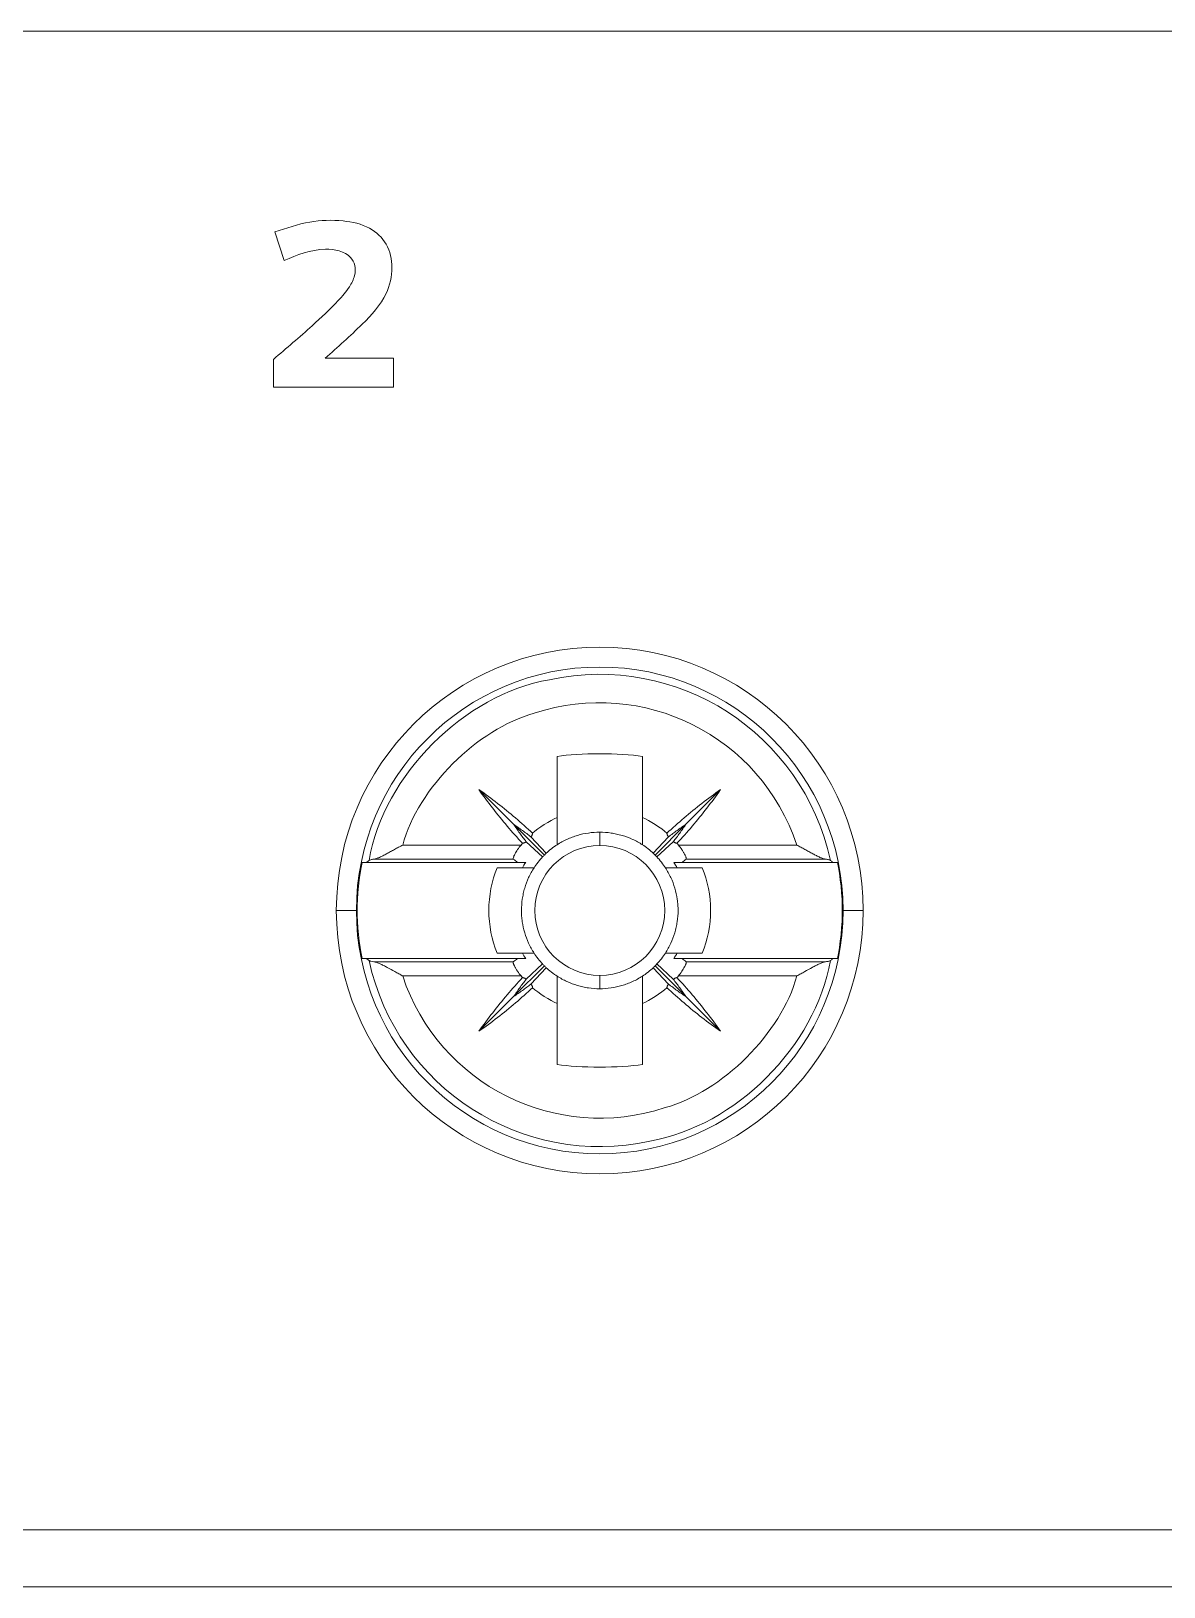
# Model space of a CAD drawing. Header units: millimetres. Extents: x 4134 to 7422, y 1400 to 3585.
# Drawn here: x 4547.53 to 4563.44, y 2776.75 to 2798.61 of the extents above; entities that cross this region are included whole.
import ezdxf

# ---------------------------------------------------------------- set-up
doc = ezdxf.new("R2010")
doc.units = ezdxf.units.MM
doc.layers.add('000-PI-Oprema', color=30, linetype='Continuous', lineweight=5)

msp = doc.modelspace()

# ---------------------------------------------------------------- linework, layer by layer
at = {"layer": '000-PI-Oprema', "color": 0, "linetype": 'ByBlock', "lineweight": 0, "ltscale": 0.25}
for points in [[(4564.37, 2798.607), (4528.965, 2798.607)], [(4551.084, 2795.384), (4550.954, 2795.786)], [(4550.954, 2795.786), (4551.084, 2795.384)], [(4550.934, 2793.606), (4550.934, 2793.996)], [(4551.66, 2794.012), (4552.619, 2794.012)], [(4552.619, 2794.012), (4552.619, 2793.606)], [(4552.619, 2793.606), (4550.934, 2793.606)], [(4550.934, 2793.606), (4552.619, 2793.606)], [(4554.919, 2788.419), (4554.919, 2787.561)], [(4556.119, 2788.419), (4556.119, 2787.561)], [(4553.821, 2787.952), (4554.309, 2787.465)], [(4556.728, 2787.465), (4557.216, 2787.952)], [(4554.309, 2787.465), (4554.741, 2787.033)], [(4555.519, 2787.355), (4555.519, 2787.167)], [(4556.297, 2787.033), (4556.728, 2787.465)], [(4552.75, 2787.174), (4554.414, 2787.174)], [(4554.715, 2787.006), (4554.485, 2787.221)], [(4554.552, 2787.289), (4554.768, 2787.059)], [(4556.27, 2787.059), (4556.485, 2787.289)], [(4556.552, 2787.221), (4556.322, 2787.006)], [(4556.623, 2787.174), (4558.288, 2787.174)], [(4552.242, 2786.93), (4554.362, 2786.93)], [(4554.304, 2786.975), (4552.346, 2786.975)], [(4556.675, 2786.93), (4558.795, 2786.93)], [(4558.691, 2786.975), (4556.733, 2786.975)], [(4554.433, 2786.855), (4554.079, 2786.855)], [(4556.958, 2786.855), (4556.605, 2786.855)], [(4551.818, 2786.255), (4552.1, 2786.255)], [(4552.112, 2786.255), (4552.1, 2786.255)], [(4558.925, 2786.255), (4558.937, 2786.255)], [(4559.219, 2786.255), (4558.937, 2786.255)], [(4554.079, 2785.655), (4554.433, 2785.655)], [(4556.605, 2785.655), (4556.958, 2785.655)], [(4552.242, 2785.58), (4554.362, 2785.58)], [(4554.304, 2785.535), (4552.346, 2785.535)], [(4554.309, 2785.045), (4554.741, 2785.477)], [(4554.485, 2785.289), (4554.715, 2785.504)], [(4554.768, 2785.451), (4554.552, 2785.221)], [(4556.485, 2785.221), (4556.27, 2785.451)], [(4556.297, 2785.477), (4556.728, 2785.045)], [(4556.322, 2785.504), (4556.552, 2785.289)], [(4556.675, 2785.58), (4558.795, 2785.58)], [(4558.691, 2785.535), (4556.733, 2785.535)], [(4552.75, 2785.335), (4554.414, 2785.335)], [(4555.519, 2785.155), (4555.519, 2785.343)], [(4556.623, 2785.335), (4558.288, 2785.335)], [(4553.821, 2784.558), (4554.309, 2785.045)], [(4554.919, 2784.949), (4554.919, 2784.091)], [(4556.119, 2784.949), (4556.119, 2784.091)], [(4556.728, 2785.045), (4557.216, 2784.558)], [(4547.168, 2777.554), (4564.37, 2777.554)], [(4564.37, 2776.754), (4547.168, 2776.754)]]:
    msp.add_lwpolyline(points, dxfattribs=at)
for points, knots in [([(4550.954, 2795.786), (4551.116, 2795.84), (4551.278, 2795.895), (4551.445, 2795.924), (4551.598, 2795.95), (4551.756, 2795.956), (4551.913, 2795.94), (4552.042, 2795.927), (4552.171, 2795.9), (4552.284, 2795.837), (4552.38, 2795.784), (4552.464, 2795.706), (4552.518, 2795.612), (4552.574, 2795.515), (4552.599, 2795.4), (4552.6, 2795.286), (4552.6, 2795.159), (4552.571, 2795.033), (4552.518, 2794.92), (4552.441, 2794.756), (4552.313, 2794.619), (4552.181, 2794.49), (4552.011, 2794.322), (4551.836, 2794.167), (4551.66, 2794.012)], [0, 0, 0, 0, 1, 1, 1, 2, 2, 2, 3, 3, 3, 4, 4, 4, 5, 5, 5, 6, 6, 6, 7, 7, 7, 8, 8, 8, 8]), ([(4550.934, 2793.996), (4551.118, 2794.152), (4551.301, 2794.308), (4551.48, 2794.469), (4551.606, 2794.582), (4551.729, 2794.697), (4551.845, 2794.821), (4551.902, 2794.882), (4551.956, 2794.945), (4552.001, 2795.015), (4552.033, 2795.064), (4552.06, 2795.117), (4552.074, 2795.174), (4552.085, 2795.22), (4552.088, 2795.269), (4552.076, 2795.315), (4552.066, 2795.357), (4552.045, 2795.395), (4552.017, 2795.427), (4551.934, 2795.518), (4551.795, 2795.544), (4551.665, 2795.543), (4551.454, 2795.539), (4551.269, 2795.461), (4551.084, 2795.384)], [0, 0, 0, 0, 1, 1, 1, 2, 2, 2, 3, 3, 3, 4, 4, 4, 5, 5, 5, 6, 6, 6, 7, 7, 7, 8, 8, 8, 8]), ([(4559.219, 2786.255), (4559.219, 2788.299), (4557.563, 2789.955), (4555.519, 2789.955), (4553.475, 2789.955), (4551.818, 2788.299), (4551.818, 2786.255), (4551.818, 2784.212), (4553.475, 2782.555), (4555.519, 2782.555), (4557.563, 2782.555), (4559.219, 2784.212), (4559.219, 2786.255), (4559.219, 2786.255), (4559.219, 2786.255), (4559.219, 2786.255)], [0, 0, 0, 0, 1, 1, 1, 2, 2, 2, 3, 3, 3, 4, 4, 4, 5, 5, 5, 5]), ([(4552.278, 2786.959), (4552.485, 2788.16), (4553.614, 2789.288), (4554.814, 2789.496), (4556.604, 2789.884), (4558.37, 2788.749), (4558.759, 2786.959)], [0, 0, 0, 0, 1, 1, 1, 2, 2, 2, 2]), ([(4558.937, 2786.255), (4558.937, 2788.143), (4557.407, 2789.674), (4555.519, 2789.674), (4553.631, 2789.674), (4552.1, 2788.143), (4552.1, 2786.255)], [0, 0, 0, 0, 1, 1, 1, 2, 2, 2, 2]), ([(4552.75, 2787.174), (4552.967, 2787.976), (4553.798, 2788.806), (4554.599, 2789.024), (4556.128, 2789.532), (4557.78, 2788.704), (4558.288, 2787.174)], [0, 0, 0, 0, 1, 1, 1, 2, 2, 2, 2]), ([(4553.821, 2787.952), (4553.911, 2787.89), (4553.998, 2787.825), (4554.083, 2787.759), (4554.169, 2787.693), (4554.253, 2787.624), (4554.335, 2787.555), (4554.417, 2787.484), (4554.497, 2787.413), (4554.576, 2787.34)], [0, 0, 0, 0, 1, 1, 1, 2, 2, 2, 3, 3, 3, 3]), ([(4554.434, 2787.199), (4554.361, 2787.277), (4554.289, 2787.357), (4554.219, 2787.439), (4554.149, 2787.521), (4554.081, 2787.605), (4554.015, 2787.691), (4553.949, 2787.776), (4553.884, 2787.863), (4553.821, 2787.952)], [0, 0, 0, 0, 1, 1, 1, 2, 2, 2, 3, 3, 3, 3]), ([(4556.462, 2787.34), (4556.54, 2787.413), (4556.621, 2787.484), (4556.703, 2787.555), (4556.785, 2787.624), (4556.869, 2787.693), (4556.954, 2787.759), (4557.04, 2787.825), (4557.127, 2787.89), (4557.216, 2787.952)], [0, 0, 0, 0, 1, 1, 1, 2, 2, 2, 3, 3, 3, 3]), ([(4557.216, 2787.952), (4557.153, 2787.863), (4557.089, 2787.776), (4557.022, 2787.691), (4556.956, 2787.605), (4556.888, 2787.521), (4556.818, 2787.439), (4556.748, 2787.357), (4556.677, 2787.277), (4556.603, 2787.199)], [0, 0, 0, 0, 1, 1, 1, 2, 2, 2, 3, 3, 3, 3]), ([(4554.309, 2787.465), (4554.337, 2787.423), (4554.366, 2787.382), (4554.395, 2787.341), (4554.424, 2787.301), (4554.454, 2787.261), (4554.485, 2787.221)], [0, 0, 0, 0, 1, 1, 1, 2, 2, 2, 2]), ([(4554.309, 2787.465), (4554.351, 2787.437), (4554.392, 2787.408), (4554.432, 2787.378), (4554.473, 2787.349), (4554.513, 2787.319), (4554.552, 2787.289)], [0, 0, 0, 0, 1, 1, 1, 2, 2, 2, 2]), ([(4554.919, 2787.561), (4554.919, 2787.518), (4554.919, 2787.474), (4554.919, 2787.431), (4554.919, 2787.388), (4554.919, 2787.345), (4554.919, 2787.303), (4554.919, 2787.261), (4554.919, 2787.219), (4554.919, 2787.177)], [0, 0, 0, 0, 1, 1, 1, 2, 2, 2, 3, 3, 3, 3]), ([(4555.519, 2787.355), (4555.465, 2787.355), (4555.413, 2787.352), (4555.361, 2787.343), (4555.309, 2787.336), (4555.257, 2787.325), (4555.207, 2787.309), (4555.181, 2787.302), (4555.156, 2787.294), (4555.131, 2787.284), (4555.106, 2787.275), (4555.082, 2787.265), (4555.058, 2787.254), (4555.01, 2787.232), (4554.964, 2787.206), (4554.919, 2787.177)], [0, 0, 0, 0, 1, 1, 1, 2, 2, 2, 3, 3, 3, 4, 4, 4, 5, 5, 5, 5]), ([(4556.119, 2787.177), (4556.074, 2787.206), (4556.028, 2787.232), (4555.98, 2787.254), (4555.932, 2787.276), (4555.883, 2787.294), (4555.832, 2787.309), (4555.807, 2787.316), (4555.781, 2787.323), (4555.755, 2787.329), (4555.729, 2787.335), (4555.704, 2787.34), (4555.677, 2787.343), (4555.625, 2787.352), (4555.572, 2787.355), (4555.519, 2787.355)], [0, 0, 0, 0, 1, 1, 1, 2, 2, 2, 3, 3, 3, 4, 4, 4, 5, 5, 5, 5]), ([(4556.119, 2787.177), (4556.119, 2787.219), (4556.119, 2787.261), (4556.119, 2787.303), (4556.119, 2787.345), (4556.119, 2787.387), (4556.119, 2787.431), (4556.119, 2787.473), (4556.119, 2787.518), (4556.119, 2787.561)], [0, 0, 0, 0, 1, 1, 1, 2, 2, 2, 3, 3, 3, 3]), ([(4556.728, 2787.465), (4556.687, 2787.437), (4556.645, 2787.408), (4556.605, 2787.378), (4556.564, 2787.349), (4556.525, 2787.319), (4556.485, 2787.289)], [0, 0, 0, 0, 1, 1, 1, 2, 2, 2, 2]), ([(4556.728, 2787.465), (4556.701, 2787.423), (4556.672, 2787.382), (4556.642, 2787.341), (4556.613, 2787.301), (4556.583, 2787.261), (4556.552, 2787.221)], [0, 0, 0, 0, 1, 1, 1, 2, 2, 2, 2]), ([(4552.346, 2786.975), (4552.357, 2786.977), (4552.369, 2786.98), (4552.382, 2786.984), (4552.396, 2786.989), (4552.41, 2786.995), (4552.425, 2787.001), (4552.44, 2787.008), (4552.457, 2787.016), (4552.473, 2787.024), (4552.49, 2787.032), (4552.507, 2787.041), (4552.525, 2787.051), (4552.543, 2787.061), (4552.562, 2787.07), (4552.58, 2787.081), (4552.599, 2787.091), (4552.617, 2787.101), (4552.637, 2787.112), (4552.655, 2787.123), (4552.675, 2787.133), (4552.693, 2787.143), (4552.713, 2787.154), (4552.731, 2787.164), (4552.75, 2787.174)], [0, 0, 0, 0, 1, 1, 1, 2, 2, 2, 3, 3, 3, 4, 4, 4, 5, 5, 5, 6, 6, 6, 7, 7, 7, 8, 8, 8, 8]), ([(4554.414, 2787.174), (4554.396, 2787.154), (4554.38, 2787.132), (4554.365, 2787.111), (4554.358, 2787.1), (4554.351, 2787.089), (4554.345, 2787.079), (4554.339, 2787.068), (4554.333, 2787.058), (4554.328, 2787.048), (4554.325, 2787.044), (4554.322, 2787.039), (4554.32, 2787.034), (4554.318, 2787.03), (4554.316, 2787.025), (4554.314, 2787.021), (4554.312, 2787.017), (4554.311, 2787.013), (4554.31, 2787.009), (4554.308, 2787.006), (4554.307, 2787.002), (4554.306, 2786.999), (4554.304, 2786.993), (4554.303, 2786.987), (4554.303, 2786.983), (4554.302, 2786.979), (4554.303, 2786.977), (4554.304, 2786.975)], [0, 0, 0, 0, 1, 1, 1, 2, 2, 2, 3, 3, 3, 4, 4, 4, 5, 5, 5, 6, 6, 6, 7, 7, 7, 8, 8, 8, 9, 9, 9, 9]), ([(4554.485, 2787.221), (4554.481, 2787.219), (4554.478, 2787.216), (4554.474, 2787.214), (4554.471, 2787.212), (4554.468, 2787.21), (4554.465, 2787.208), (4554.462, 2787.207), (4554.46, 2787.205), (4554.457, 2787.205), (4554.454, 2787.203), (4554.452, 2787.203), (4554.449, 2787.202), (4554.446, 2787.201), (4554.444, 2787.2), (4554.441, 2787.2), (4554.439, 2787.199), (4554.436, 2787.199), (4554.434, 2787.199)], [0, 0, 0, 0, 1, 1, 1, 2, 2, 2, 3, 3, 3, 4, 4, 4, 5, 5, 5, 6, 6, 6, 6]), ([(4554.576, 2787.34), (4554.575, 2787.337), (4554.575, 2787.335), (4554.574, 2787.332), (4554.574, 2787.329), (4554.573, 2787.327), (4554.572, 2787.325), (4554.571, 2787.322), (4554.57, 2787.32), (4554.569, 2787.317), (4554.568, 2787.314), (4554.567, 2787.312), (4554.565, 2787.309), (4554.564, 2787.305), (4554.562, 2787.303), (4554.56, 2787.299), (4554.558, 2787.296), (4554.555, 2787.293), (4554.552, 2787.289)], [0, 0, 0, 0, 1, 1, 1, 2, 2, 2, 3, 3, 3, 4, 4, 4, 5, 5, 5, 6, 6, 6, 6]), ([(4555.519, 2785.343), (4555.015, 2785.343), (4554.607, 2785.752), (4554.607, 2786.255), (4554.607, 2786.759), (4555.015, 2787.167), (4555.519, 2787.167)], [0, 0, 0, 0, 1, 1, 1, 2, 2, 2, 2]), ([(4555.519, 2787.167), (4556.023, 2787.167), (4556.431, 2786.759), (4556.431, 2786.255), (4556.431, 2785.752), (4556.023, 2785.343), (4555.519, 2785.343)], [0, 0, 0, 0, 1, 1, 1, 2, 2, 2, 2]), ([(4556.485, 2787.289), (4556.482, 2787.293), (4556.48, 2787.296), (4556.478, 2787.299), (4556.476, 2787.303), (4556.474, 2787.305), (4556.472, 2787.309), (4556.47, 2787.312), (4556.469, 2787.314), (4556.468, 2787.317), (4556.467, 2787.32), (4556.466, 2787.322), (4556.466, 2787.325), (4556.465, 2787.327), (4556.464, 2787.329), (4556.464, 2787.332), (4556.463, 2787.335), (4556.462, 2787.337), (4556.462, 2787.34)], [0, 0, 0, 0, 1, 1, 1, 2, 2, 2, 3, 3, 3, 4, 4, 4, 5, 5, 5, 6, 6, 6, 6]), ([(4556.603, 2787.199), (4556.601, 2787.199), (4556.599, 2787.199), (4556.596, 2787.2), (4556.593, 2787.2), (4556.591, 2787.201), (4556.588, 2787.202), (4556.586, 2787.203), (4556.583, 2787.203), (4556.581, 2787.205), (4556.578, 2787.205), (4556.575, 2787.207), (4556.572, 2787.209), (4556.569, 2787.21), (4556.566, 2787.212), (4556.563, 2787.214), (4556.56, 2787.216), (4556.557, 2787.219), (4556.552, 2787.221)], [0, 0, 0, 0, 1, 1, 1, 2, 2, 2, 3, 3, 3, 4, 4, 4, 5, 5, 5, 6, 6, 6, 6]), ([(4556.733, 2786.975), (4556.734, 2786.977), (4556.735, 2786.979), (4556.735, 2786.983), (4556.735, 2786.985), (4556.734, 2786.987), (4556.734, 2786.99), (4556.734, 2786.993), (4556.733, 2786.995), (4556.732, 2786.999), (4556.731, 2787.001), (4556.729, 2787.005), (4556.728, 2787.009), (4556.727, 2787.013), (4556.725, 2787.017), (4556.723, 2787.021), (4556.72, 2787.029), (4556.715, 2787.038), (4556.71, 2787.048), (4556.707, 2787.053), (4556.705, 2787.058), (4556.702, 2787.063), (4556.699, 2787.068), (4556.696, 2787.073), (4556.693, 2787.079), (4556.69, 2787.084), (4556.686, 2787.089), (4556.683, 2787.095), (4556.679, 2787.1), (4556.676, 2787.106), (4556.672, 2787.111), (4556.657, 2787.132), (4556.641, 2787.154), (4556.623, 2787.174)], [0, 0, 0, 0, 1, 1, 1, 2, 2, 2, 3, 3, 3, 4, 4, 4, 5, 5, 5, 6, 6, 6, 7, 7, 7, 8, 8, 8, 9, 9, 9, 10, 10, 10, 11, 11, 11, 11]), ([(4558.288, 2787.174), (4558.306, 2787.164), (4558.325, 2787.154), (4558.344, 2787.143), (4558.363, 2787.133), (4558.382, 2787.123), (4558.4, 2787.112), (4558.419, 2787.102), (4558.438, 2787.092), (4558.457, 2787.081), (4558.475, 2787.071), (4558.493, 2787.061), (4558.511, 2787.052), (4558.529, 2787.042), (4558.546, 2787.033), (4558.563, 2787.025), (4558.58, 2787.017), (4558.596, 2787.008), (4558.612, 2787.001), (4558.627, 2786.995), (4558.642, 2786.989), (4558.655, 2786.984), (4558.668, 2786.98), (4558.681, 2786.977), (4558.691, 2786.975)], [0, 0, 0, 0, 1, 1, 1, 2, 2, 2, 3, 3, 3, 4, 4, 4, 5, 5, 5, 6, 6, 6, 7, 7, 7, 8, 8, 8, 8]), ([(4552.242, 2786.93), (4552.235, 2786.93), (4552.228, 2786.93), (4552.221, 2786.93), (4552.214, 2786.93), (4552.207, 2786.93), (4552.201, 2786.93), (4552.194, 2786.93), (4552.187, 2786.93), (4552.18, 2786.93)], [0, 0, 0, 0, 1, 1, 1, 2, 2, 2, 3, 3, 3, 3]), ([(4552.278, 2786.959), (4552.272, 2786.955), (4552.266, 2786.95), (4552.26, 2786.945), (4552.254, 2786.94), (4552.248, 2786.935), (4552.242, 2786.93)], [0, 0, 0, 0, 1, 1, 1, 2, 2, 2, 2]), ([(4552.278, 2786.959), (4552.282, 2786.962), (4552.289, 2786.965), (4552.301, 2786.968), (4552.307, 2786.969), (4552.313, 2786.97), (4552.32, 2786.972), (4552.328, 2786.973), (4552.337, 2786.974), (4552.346, 2786.975)], [0, 0, 0, 0, 1, 1, 1, 2, 2, 2, 3, 3, 3, 3]), ([(4554.304, 2786.975), (4554.314, 2786.968), (4554.324, 2786.96), (4554.333, 2786.953), (4554.343, 2786.945), (4554.353, 2786.937), (4554.362, 2786.93)], [0, 0, 0, 0, 1, 1, 1, 2, 2, 2, 2]), ([(4554.478, 2786.93), (4554.458, 2786.93), (4554.439, 2786.93), (4554.42, 2786.93), (4554.401, 2786.93), (4554.382, 2786.93), (4554.362, 2786.93)], [0, 0, 0, 0, 1, 1, 1, 2, 2, 2, 2]), ([(4556.675, 2786.93), (4556.656, 2786.93), (4556.636, 2786.93), (4556.617, 2786.93), (4556.598, 2786.93), (4556.579, 2786.93), (4556.56, 2786.93)], [0, 0, 0, 0, 1, 1, 1, 2, 2, 2, 2]), ([(4556.675, 2786.93), (4556.685, 2786.937), (4556.694, 2786.945), (4556.704, 2786.953), (4556.714, 2786.96), (4556.723, 2786.968), (4556.733, 2786.975)], [0, 0, 0, 0, 1, 1, 1, 2, 2, 2, 2]), ([(4558.691, 2786.975), (4558.71, 2786.973), (4558.725, 2786.97), (4558.737, 2786.968), (4558.742, 2786.966), (4558.747, 2786.965), (4558.751, 2786.964), (4558.755, 2786.962), (4558.757, 2786.961), (4558.759, 2786.959)], [0, 0, 0, 0, 1, 1, 1, 2, 2, 2, 3, 3, 3, 3]), ([(4558.795, 2786.93), (4558.789, 2786.935), (4558.783, 2786.94), (4558.777, 2786.945), (4558.771, 2786.95), (4558.765, 2786.955), (4558.759, 2786.959)], [0, 0, 0, 0, 1, 1, 1, 2, 2, 2, 2]), ([(4558.858, 2786.93), (4558.851, 2786.93), (4558.844, 2786.93), (4558.837, 2786.93), (4558.83, 2786.93), (4558.823, 2786.93), (4558.816, 2786.93), (4558.809, 2786.93), (4558.802, 2786.93), (4558.795, 2786.93)], [0, 0, 0, 0, 1, 1, 1, 2, 2, 2, 3, 3, 3, 3]), ([(4554.079, 2786.855), (4554.002, 2786.669), (4553.96, 2786.462), (4553.96, 2786.255), (4553.96, 2786.048), (4554.002, 2785.841), (4554.079, 2785.655)], [0, 0, 0, 0, 1, 1, 1, 2, 2, 2, 2]), ([(4554.597, 2786.855), (4554.567, 2786.811), (4554.542, 2786.764), (4554.52, 2786.716), (4554.498, 2786.669), (4554.48, 2786.619), (4554.465, 2786.569), (4554.461, 2786.556), (4554.457, 2786.543), (4554.454, 2786.53), (4554.451, 2786.517), (4554.447, 2786.504), (4554.445, 2786.492), (4554.439, 2786.465), (4554.434, 2786.439), (4554.43, 2786.413), (4554.423, 2786.361), (4554.419, 2786.309), (4554.419, 2786.256), (4554.419, 2786.23), (4554.42, 2786.204), (4554.421, 2786.177), (4554.423, 2786.151), (4554.426, 2786.124), (4554.43, 2786.097), (4554.438, 2786.045), (4554.449, 2785.993), (4554.464, 2785.943), (4554.479, 2785.893), (4554.498, 2785.843), (4554.52, 2785.795), (4554.542, 2785.746), (4554.567, 2785.7), (4554.597, 2785.655)], [0, 0, 0, 0, 1, 1, 1, 2, 2, 2, 3, 3, 3, 4, 4, 4, 5, 5, 5, 6, 6, 6, 7, 7, 7, 8, 8, 8, 9, 9, 9, 10, 10, 10, 11, 11, 11, 11]), ([(4554.597, 2786.855), (4554.569, 2786.855), (4554.543, 2786.855), (4554.515, 2786.855), (4554.488, 2786.855), (4554.461, 2786.855), (4554.433, 2786.855)], [0, 0, 0, 0, 1, 1, 1, 2, 2, 2, 2]), ([(4556.605, 2786.855), (4556.577, 2786.855), (4556.55, 2786.855), (4556.522, 2786.855), (4556.495, 2786.855), (4556.468, 2786.855), (4556.441, 2786.855)], [0, 0, 0, 0, 1, 1, 1, 2, 2, 2, 2]), ([(4556.441, 2785.655), (4556.47, 2785.7), (4556.495, 2785.746), (4556.517, 2785.794), (4556.539, 2785.842), (4556.558, 2785.891), (4556.573, 2785.942), (4556.577, 2785.954), (4556.58, 2785.967), (4556.583, 2785.98), (4556.587, 2785.993), (4556.59, 2786.006), (4556.593, 2786.019), (4556.599, 2786.044), (4556.603, 2786.071), (4556.607, 2786.097), (4556.615, 2786.149), (4556.619, 2786.202), (4556.619, 2786.254), (4556.619, 2786.28), (4556.618, 2786.307), (4556.616, 2786.333), (4556.614, 2786.36), (4556.611, 2786.386), (4556.608, 2786.412), (4556.6, 2786.465), (4556.588, 2786.516), (4556.573, 2786.567), (4556.559, 2786.617), (4556.54, 2786.667), (4556.518, 2786.716), (4556.496, 2786.764), (4556.47, 2786.811), (4556.441, 2786.855)], [0, 0, 0, 0, 1, 1, 1, 2, 2, 2, 3, 3, 3, 4, 4, 4, 5, 5, 5, 6, 6, 6, 7, 7, 7, 8, 8, 8, 9, 9, 9, 10, 10, 10, 11, 11, 11, 11]), ([(4556.958, 2785.655), (4557.035, 2785.841), (4557.077, 2786.048), (4557.077, 2786.255), (4557.077, 2786.462), (4557.035, 2786.669), (4556.958, 2786.855)], [0, 0, 0, 0, 1, 1, 1, 2, 2, 2, 2]), ([(4552.1, 2786.255), (4552.1, 2784.367), (4553.631, 2782.836), (4555.519, 2782.836), (4557.407, 2782.836), (4558.937, 2784.367), (4558.937, 2786.255)], [0, 0, 0, 0, 1, 1, 1, 2, 2, 2, 2]), ([(4554.433, 2785.655), (4554.461, 2785.655), (4554.488, 2785.655), (4554.515, 2785.655), (4554.543, 2785.655), (4554.569, 2785.655), (4554.597, 2785.655)], [0, 0, 0, 0, 1, 1, 1, 2, 2, 2, 2]), ([(4556.441, 2785.655), (4556.468, 2785.655), (4556.495, 2785.655), (4556.522, 2785.655), (4556.55, 2785.655), (4556.577, 2785.655), (4556.605, 2785.655)], [0, 0, 0, 0, 1, 1, 1, 2, 2, 2, 2]), ([(4552.18, 2785.58), (4552.187, 2785.58), (4552.194, 2785.58), (4552.201, 2785.58), (4552.207, 2785.58), (4552.214, 2785.58), (4552.221, 2785.58), (4552.228, 2785.58), (4552.235, 2785.58), (4552.242, 2785.58)], [0, 0, 0, 0, 1, 1, 1, 2, 2, 2, 3, 3, 3, 3]), ([(4552.242, 2785.58), (4552.248, 2785.575), (4552.254, 2785.57), (4552.26, 2785.566), (4552.266, 2785.56), (4552.272, 2785.555), (4552.278, 2785.55)], [0, 0, 0, 0, 1, 1, 1, 2, 2, 2, 2]), ([(4558.759, 2785.55), (4558.552, 2784.351), (4557.423, 2783.222), (4556.223, 2783.015), (4554.434, 2782.626), (4552.667, 2783.761), (4552.278, 2785.55)], [0, 0, 0, 0, 1, 1, 1, 2, 2, 2, 2]), ([(4552.346, 2785.535), (4552.327, 2785.537), (4552.312, 2785.539), (4552.301, 2785.542), (4552.295, 2785.544), (4552.29, 2785.545), (4552.287, 2785.546), (4552.283, 2785.548), (4552.28, 2785.549), (4552.278, 2785.55)], [0, 0, 0, 0, 1, 1, 1, 2, 2, 2, 3, 3, 3, 3]), ([(4552.75, 2785.335), (4552.745, 2785.338), (4552.741, 2785.34), (4552.736, 2785.343), (4552.731, 2785.346), (4552.727, 2785.348), (4552.722, 2785.351), (4552.713, 2785.355), (4552.704, 2785.361), (4552.695, 2785.366), (4552.676, 2785.376), (4552.658, 2785.386), (4552.64, 2785.396), (4552.604, 2785.416), (4552.569, 2785.436), (4552.533, 2785.455), (4552.524, 2785.459), (4552.516, 2785.464), (4552.507, 2785.468), (4552.499, 2785.473), (4552.49, 2785.477), (4552.482, 2785.482), (4552.464, 2785.49), (4552.448, 2785.499), (4552.432, 2785.506), (4552.416, 2785.513), (4552.4, 2785.519), (4552.386, 2785.524), (4552.379, 2785.527), (4552.372, 2785.529), (4552.365, 2785.531), (4552.358, 2785.532), (4552.352, 2785.534), (4552.346, 2785.535)], [0, 0, 0, 0, 1, 1, 1, 2, 2, 2, 3, 3, 3, 4, 4, 4, 5, 5, 5, 6, 6, 6, 7, 7, 7, 8, 8, 8, 9, 9, 9, 10, 10, 10, 11, 11, 11, 11]), ([(4554.304, 2785.535), (4554.303, 2785.533), (4554.302, 2785.531), (4554.303, 2785.527), (4554.303, 2785.525), (4554.303, 2785.523), (4554.303, 2785.52), (4554.304, 2785.517), (4554.305, 2785.515), (4554.306, 2785.512), (4554.307, 2785.508), (4554.308, 2785.505), (4554.309, 2785.501), (4554.311, 2785.497), (4554.312, 2785.493), (4554.314, 2785.489), (4554.318, 2785.481), (4554.322, 2785.472), (4554.328, 2785.462), (4554.33, 2785.457), (4554.333, 2785.452), (4554.336, 2785.447), (4554.339, 2785.442), (4554.341, 2785.437), (4554.345, 2785.431), (4554.348, 2785.426), (4554.351, 2785.421), (4554.355, 2785.415), (4554.358, 2785.411), (4554.362, 2785.405), (4554.365, 2785.4), (4554.38, 2785.377), (4554.396, 2785.356), (4554.414, 2785.335)], [0, 0, 0, 0, 1, 1, 1, 2, 2, 2, 3, 3, 3, 4, 4, 4, 5, 5, 5, 6, 6, 6, 7, 7, 7, 8, 8, 8, 9, 9, 9, 10, 10, 10, 11, 11, 11, 11]), ([(4554.362, 2785.58), (4554.353, 2785.572), (4554.343, 2785.565), (4554.333, 2785.557), (4554.324, 2785.55), (4554.314, 2785.542), (4554.304, 2785.535)], [0, 0, 0, 0, 1, 1, 1, 2, 2, 2, 2]), ([(4554.362, 2785.58), (4554.382, 2785.58), (4554.401, 2785.58), (4554.42, 2785.58), (4554.439, 2785.58), (4554.458, 2785.58), (4554.478, 2785.58)], [0, 0, 0, 0, 1, 1, 1, 2, 2, 2, 2]), ([(4556.56, 2785.58), (4556.579, 2785.58), (4556.598, 2785.58), (4556.617, 2785.58), (4556.636, 2785.58), (4556.656, 2785.58), (4556.675, 2785.58)], [0, 0, 0, 0, 1, 1, 1, 2, 2, 2, 2]), ([(4556.623, 2785.335), (4556.641, 2785.356), (4556.657, 2785.377), (4556.672, 2785.4), (4556.679, 2785.41), (4556.686, 2785.421), (4556.693, 2785.431), (4556.699, 2785.442), (4556.705, 2785.452), (4556.71, 2785.462), (4556.713, 2785.467), (4556.715, 2785.472), (4556.717, 2785.476), (4556.719, 2785.481), (4556.721, 2785.485), (4556.723, 2785.489), (4556.725, 2785.493), (4556.727, 2785.497), (4556.728, 2785.501), (4556.729, 2785.505), (4556.731, 2785.508), (4556.732, 2785.511), (4556.734, 2785.518), (4556.735, 2785.523), (4556.735, 2785.527), (4556.735, 2785.531), (4556.734, 2785.533), (4556.733, 2785.535)], [0, 0, 0, 0, 1, 1, 1, 2, 2, 2, 3, 3, 3, 4, 4, 4, 5, 5, 5, 6, 6, 6, 7, 7, 7, 8, 8, 8, 9, 9, 9, 9]), ([(4556.733, 2785.535), (4556.723, 2785.542), (4556.714, 2785.55), (4556.704, 2785.557), (4556.694, 2785.565), (4556.685, 2785.572), (4556.675, 2785.58)], [0, 0, 0, 0, 1, 1, 1, 2, 2, 2, 2]), ([(4558.691, 2785.535), (4558.679, 2785.533), (4558.666, 2785.53), (4558.652, 2785.524), (4558.644, 2785.522), (4558.637, 2785.519), (4558.629, 2785.516), (4558.622, 2785.513), (4558.614, 2785.509), (4558.606, 2785.506), (4558.59, 2785.499), (4558.573, 2785.49), (4558.556, 2785.482), (4558.548, 2785.477), (4558.539, 2785.473), (4558.531, 2785.468), (4558.522, 2785.464), (4558.513, 2785.459), (4558.504, 2785.455), (4558.469, 2785.436), (4558.433, 2785.416), (4558.398, 2785.396), (4558.379, 2785.386), (4558.361, 2785.376), (4558.343, 2785.366), (4558.334, 2785.361), (4558.325, 2785.356), (4558.315, 2785.351), (4558.306, 2785.346), (4558.297, 2785.34), (4558.288, 2785.335)], [0, 0, 0, 0, 1, 1, 1, 2, 2, 2, 3, 3, 3, 4, 4, 4, 5, 5, 5, 6, 6, 6, 7, 7, 7, 8, 8, 8, 9, 9, 9, 10, 10, 10, 10]), ([(4558.759, 2785.55), (4558.756, 2785.548), (4558.748, 2785.545), (4558.737, 2785.542), (4558.731, 2785.541), (4558.724, 2785.539), (4558.717, 2785.539), (4558.709, 2785.537), (4558.701, 2785.536), (4558.691, 2785.535)], [0, 0, 0, 0, 1, 1, 1, 2, 2, 2, 3, 3, 3, 3]), ([(4558.759, 2785.55), (4558.765, 2785.555), (4558.771, 2785.56), (4558.777, 2785.566), (4558.783, 2785.57), (4558.789, 2785.575), (4558.795, 2785.58)], [0, 0, 0, 0, 1, 1, 1, 2, 2, 2, 2]), ([(4558.795, 2785.58), (4558.802, 2785.58), (4558.809, 2785.58), (4558.816, 2785.58), (4558.823, 2785.58), (4558.83, 2785.58), (4558.837, 2785.58), (4558.844, 2785.58), (4558.851, 2785.58), (4558.858, 2785.58)], [0, 0, 0, 0, 1, 1, 1, 2, 2, 2, 3, 3, 3, 3]), ([(4558.288, 2785.335), (4558.07, 2784.534), (4557.239, 2783.704), (4556.438, 2783.486), (4554.909, 2782.978), (4553.258, 2783.807), (4552.75, 2785.335)], [0, 0, 0, 0, 1, 1, 1, 2, 2, 2, 2]), ([(4553.821, 2784.558), (4553.884, 2784.647), (4553.949, 2784.734), (4554.015, 2784.819), (4554.081, 2784.905), (4554.149, 2784.989), (4554.219, 2785.071), (4554.289, 2785.153), (4554.361, 2785.233), (4554.434, 2785.312)], [0, 0, 0, 0, 1, 1, 1, 2, 2, 2, 3, 3, 3, 3]), ([(4554.576, 2785.17), (4554.497, 2785.097), (4554.417, 2785.025), (4554.335, 2784.956), (4554.253, 2784.886), (4554.169, 2784.817), (4554.083, 2784.751), (4553.998, 2784.685), (4553.911, 2784.62), (4553.821, 2784.558)], [0, 0, 0, 0, 1, 1, 1, 2, 2, 2, 3, 3, 3, 3]), ([(4554.309, 2785.045), (4554.337, 2785.087), (4554.366, 2785.128), (4554.395, 2785.169), (4554.424, 2785.209), (4554.454, 2785.249), (4554.485, 2785.289)], [0, 0, 0, 0, 1, 1, 1, 2, 2, 2, 2]), ([(4554.309, 2785.045), (4554.351, 2785.074), (4554.392, 2785.102), (4554.432, 2785.131), (4554.473, 2785.16), (4554.513, 2785.191), (4554.552, 2785.221)], [0, 0, 0, 0, 1, 1, 1, 2, 2, 2, 2]), ([(4554.434, 2785.312), (4554.436, 2785.311), (4554.439, 2785.311), (4554.441, 2785.311), (4554.444, 2785.31), (4554.447, 2785.309), (4554.449, 2785.309), (4554.452, 2785.308), (4554.454, 2785.306), (4554.457, 2785.306), (4554.46, 2785.304), (4554.463, 2785.303), (4554.465, 2785.302), (4554.468, 2785.3), (4554.471, 2785.298), (4554.474, 2785.296), (4554.478, 2785.294), (4554.481, 2785.292), (4554.485, 2785.289)], [0, 0, 0, 0, 1, 1, 1, 2, 2, 2, 3, 3, 3, 4, 4, 4, 5, 5, 5, 6, 6, 6, 6]), ([(4554.552, 2785.221), (4554.556, 2785.218), (4554.558, 2785.214), (4554.56, 2785.211), (4554.562, 2785.207), (4554.564, 2785.205), (4554.565, 2785.202), (4554.567, 2785.198), (4554.568, 2785.196), (4554.569, 2785.193), (4554.57, 2785.191), (4554.571, 2785.188), (4554.572, 2785.185), (4554.573, 2785.183), (4554.574, 2785.18), (4554.574, 2785.178), (4554.575, 2785.176), (4554.575, 2785.173), (4554.576, 2785.17)], [0, 0, 0, 0, 1, 1, 1, 2, 2, 2, 3, 3, 3, 4, 4, 4, 5, 5, 5, 6, 6, 6, 6]), ([(4554.919, 2785.333), (4554.919, 2785.291), (4554.919, 2785.249), (4554.919, 2785.207), (4554.919, 2785.165), (4554.919, 2785.123), (4554.919, 2785.079), (4554.919, 2785.036), (4554.919, 2784.993), (4554.919, 2784.949)], [0, 0, 0, 0, 1, 1, 1, 2, 2, 2, 3, 3, 3, 3]), ([(4554.919, 2785.333), (4554.964, 2785.304), (4555.01, 2785.278), (4555.057, 2785.257), (4555.105, 2785.235), (4555.154, 2785.216), (4555.205, 2785.201), (4555.23, 2785.193), (4555.256, 2785.187), (4555.282, 2785.181), (4555.308, 2785.176), (4555.334, 2785.171), (4555.36, 2785.167), (4555.413, 2785.159), (4555.465, 2785.155), (4555.519, 2785.155)], [0, 0, 0, 0, 1, 1, 1, 2, 2, 2, 3, 3, 3, 4, 4, 4, 5, 5, 5, 5]), ([(4555.519, 2785.155), (4555.572, 2785.155), (4555.625, 2785.159), (4555.677, 2785.167), (4555.729, 2785.174), (4555.78, 2785.185), (4555.831, 2785.2), (4555.856, 2785.208), (4555.881, 2785.216), (4555.906, 2785.226), (4555.931, 2785.236), (4555.956, 2785.245), (4555.98, 2785.256), (4556.028, 2785.278), (4556.074, 2785.304), (4556.119, 2785.333)], [0, 0, 0, 0, 1, 1, 1, 2, 2, 2, 3, 3, 3, 4, 4, 4, 5, 5, 5, 5]), ([(4556.119, 2784.949), (4556.119, 2784.993), (4556.119, 2785.036), (4556.119, 2785.079), (4556.119, 2785.123), (4556.119, 2785.165), (4556.119, 2785.207), (4556.119, 2785.249), (4556.119, 2785.291), (4556.119, 2785.333)], [0, 0, 0, 0, 1, 1, 1, 2, 2, 2, 3, 3, 3, 3]), ([(4556.462, 2785.17), (4556.462, 2785.173), (4556.463, 2785.176), (4556.464, 2785.178), (4556.464, 2785.18), (4556.465, 2785.183), (4556.466, 2785.185), (4556.466, 2785.188), (4556.467, 2785.191), (4556.468, 2785.193), (4556.469, 2785.196), (4556.471, 2785.199), (4556.472, 2785.202), (4556.474, 2785.205), (4556.476, 2785.207), (4556.478, 2785.211), (4556.48, 2785.214), (4556.482, 2785.218), (4556.485, 2785.221)], [0, 0, 0, 0, 1, 1, 1, 2, 2, 2, 3, 3, 3, 4, 4, 4, 5, 5, 5, 6, 6, 6, 6]), ([(4557.216, 2784.558), (4557.127, 2784.62), (4557.04, 2784.685), (4556.954, 2784.751), (4556.869, 2784.817), (4556.785, 2784.886), (4556.703, 2784.956), (4556.621, 2785.025), (4556.54, 2785.097), (4556.462, 2785.17)], [0, 0, 0, 0, 1, 1, 1, 2, 2, 2, 3, 3, 3, 3]), ([(4556.728, 2785.045), (4556.687, 2785.074), (4556.645, 2785.102), (4556.605, 2785.131), (4556.564, 2785.16), (4556.525, 2785.191), (4556.485, 2785.221)], [0, 0, 0, 0, 1, 1, 1, 2, 2, 2, 2]), ([(4556.552, 2785.289), (4556.557, 2785.292), (4556.56, 2785.294), (4556.563, 2785.296), (4556.566, 2785.298), (4556.569, 2785.3), (4556.572, 2785.302), (4556.575, 2785.303), (4556.578, 2785.304), (4556.581, 2785.306), (4556.583, 2785.306), (4556.586, 2785.308), (4556.588, 2785.309), (4556.591, 2785.309), (4556.593, 2785.31), (4556.596, 2785.311), (4556.599, 2785.311), (4556.601, 2785.311), (4556.603, 2785.312)], [0, 0, 0, 0, 1, 1, 1, 2, 2, 2, 3, 3, 3, 4, 4, 4, 5, 5, 5, 6, 6, 6, 6]), ([(4556.728, 2785.045), (4556.701, 2785.087), (4556.672, 2785.128), (4556.642, 2785.169), (4556.613, 2785.209), (4556.583, 2785.249), (4556.552, 2785.289)], [0, 0, 0, 0, 1, 1, 1, 2, 2, 2, 2]), ([(4556.603, 2785.312), (4556.677, 2785.233), (4556.748, 2785.153), (4556.818, 2785.071), (4556.888, 2784.989), (4556.956, 2784.905), (4557.022, 2784.819), (4557.089, 2784.734), (4557.153, 2784.647), (4557.216, 2784.558)], [0, 0, 0, 0, 1, 1, 1, 2, 2, 2, 3, 3, 3, 3])]:
    msp.add_open_spline(points, degree=3, knots=knots, dxfattribs=at)
for points in [[(4554.919, 2788.419), (4555.229, 2788.468), (4555.808, 2788.468), (4556.119, 2788.419)], [(4554.919, 2787.561), (4554.819, 2787.52), (4554.654, 2787.414), (4554.576, 2787.34)], [(4556.462, 2787.34), (4556.383, 2787.414), (4556.219, 2787.52), (4556.119, 2787.561)], [(4554.434, 2787.199), (4554.429, 2787.192), (4554.419, 2787.181), (4554.414, 2787.174)], [(4554.768, 2787.059), (4554.803, 2787.094), (4554.876, 2787.151), (4554.919, 2787.177)], [(4556.27, 2787.059), (4556.235, 2787.094), (4556.161, 2787.151), (4556.119, 2787.177)], [(4556.623, 2787.174), (4556.619, 2787.181), (4556.609, 2787.192), (4556.603, 2787.199)], [(4552.18, 2786.93), (4552.14, 2786.758), (4552.107, 2786.431), (4552.112, 2786.255)], [(4554.478, 2786.93), (4554.465, 2786.912), (4554.443, 2786.875), (4554.433, 2786.855)], [(4554.597, 2786.855), (4554.622, 2786.897), (4554.68, 2786.971), (4554.715, 2787.006)], [(4554.741, 2787.033), (4554.734, 2787.026), (4554.721, 2787.013), (4554.715, 2787.006)], [(4554.768, 2787.059), (4554.761, 2787.052), (4554.747, 2787.039), (4554.741, 2787.033)], [(4556.297, 2787.033), (4556.29, 2787.039), (4556.277, 2787.052), (4556.27, 2787.059)], [(4556.322, 2787.006), (4556.316, 2787.013), (4556.303, 2787.026), (4556.297, 2787.033)], [(4556.441, 2786.855), (4556.415, 2786.897), (4556.357, 2786.971), (4556.322, 2787.006)], [(4556.605, 2786.855), (4556.594, 2786.875), (4556.572, 2786.912), (4556.56, 2786.93)], [(4558.925, 2786.255), (4558.931, 2786.431), (4558.898, 2786.758), (4558.858, 2786.93)], [(4552.112, 2786.255), (4552.107, 2786.079), (4552.14, 2785.752), (4552.18, 2785.58)], [(4558.858, 2785.58), (4558.898, 2785.752), (4558.931, 2786.079), (4558.925, 2786.255)], [(4554.433, 2785.655), (4554.443, 2785.635), (4554.465, 2785.599), (4554.478, 2785.58)], [(4554.715, 2785.504), (4554.68, 2785.539), (4554.622, 2785.612), (4554.597, 2785.655)], [(4556.322, 2785.504), (4556.357, 2785.539), (4556.415, 2785.612), (4556.441, 2785.655)], [(4556.56, 2785.58), (4556.572, 2785.599), (4556.594, 2785.635), (4556.605, 2785.655)], [(4554.715, 2785.504), (4554.721, 2785.497), (4554.734, 2785.484), (4554.741, 2785.477)], [(4554.741, 2785.477), (4554.747, 2785.47), (4554.761, 2785.457), (4554.768, 2785.451)], [(4554.919, 2785.333), (4554.876, 2785.359), (4554.803, 2785.417), (4554.768, 2785.451)], [(4556.119, 2785.333), (4556.161, 2785.359), (4556.235, 2785.417), (4556.27, 2785.451)], [(4556.27, 2785.451), (4556.277, 2785.457), (4556.29, 2785.47), (4556.297, 2785.477)], [(4556.297, 2785.477), (4556.303, 2785.484), (4556.316, 2785.497), (4556.322, 2785.504)], [(4554.414, 2785.335), (4554.419, 2785.329), (4554.429, 2785.318), (4554.434, 2785.312)], [(4554.576, 2785.17), (4554.654, 2785.096), (4554.819, 2784.99), (4554.919, 2784.949)], [(4556.119, 2784.949), (4556.219, 2784.99), (4556.383, 2785.096), (4556.462, 2785.17)], [(4556.603, 2785.312), (4556.609, 2785.318), (4556.619, 2785.329), (4556.623, 2785.335)], [(4556.119, 2784.091), (4555.808, 2784.043), (4555.229, 2784.043), (4554.919, 2784.091)]]:
    msp.add_open_spline(points, degree=3, dxfattribs=at)

doc.saveas('drawing.dxf')
